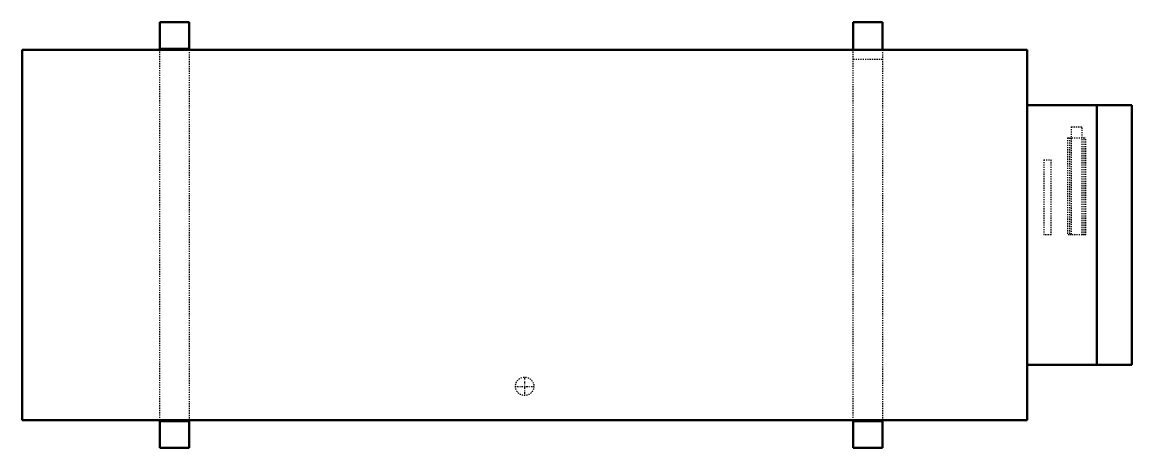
# Model space of a CAD drawing. Header units: millimetres. Extents: x -480 to 480, y -184 to 184.
import ezdxf

# ---------------------------------------------------------------- set-up
doc = ezdxf.new("R2010")
doc.units = ezdxf.units.MM
doc.linetypes.add('Center', pattern=[1.5, 0.45, -0.5, 0.05, -0.5])
doc.linetypes.add('Dashed', pattern=[2, 1, -1])
for name, color, linetype, lineweight in [('AM_0', 7, 'Continuous', 50), ('AM_7', 7, 'Center', 25), ('AM_9', 6, 'Dashed', 25)]:
    doc.layers.add(name, color=color, linetype=linetype, lineweight=lineweight)

# ---------------------------------------------------------------- blocks, each defined once
blk = doc.blocks.new('1_4MXM36AVJU9_PART13_0_in_4MXM36AVJU9_4')
at = {"layer": 'AM_0'}
for p, q in [((-480.21875, 160.3375), (389.73125, 160.3375)), ((-480.21875, 160.3375), (-480.21875, -160.3375)), ((389.73125, -160.3375), (389.73125, 160.3375)), ((389.73125, -160.3375), (-480.21875, -160.3375))]:
    blk.add_line(p, q, dxfattribs=at)
blk = doc.blocks.new('2_4MXM36AVJU9_PART12_0_in_4MXM36AVJU9_4')
at = {"layer": 'AM_0'}
for p, q in [((389.73125, 112.23625), (480.21875, 112.23625)), ((450.05625, -112.23625), (450.05625, 112.23625)), ((480.21875, 112.23625), (480.21875, -112.23625)), ((480.21875, -112.23625), (389.73125, -112.23625))]:
    blk.add_line(p, q, dxfattribs=at)
blk = doc.blocks.new('3_4MXM36AVJU9_PART11_0_in_4MXM36AVJU9_4')
at = {"layer": 'AM_0'}
for p, q in [((-361.15625, 184.15), (-335.75625, 184.15)), ((-361.15625, 160.3375), (-361.15625, 184.15)), ((-335.75625, 184.15), (-335.75625, 160.3375)), ((-335.75625, 161.13125), (-361.15625, 161.13125)), ((-361.15625, -184.15), (-361.15625, -160.3375)), ((-361.15625, -161.13125), (-335.75625, -161.13125)), ((-335.75625, -160.3375), (-335.75625, -184.15)), ((-361.15625, -184.15), (-335.75625, -184.15))]:
    blk.add_line(p, q, dxfattribs=at)
at = {"layer": 'AM_9'}
for p, q in [((-361.15625, -160.3375), (-361.15625, 160.3375)), ((-335.75625, 160.3375), (-335.75625, -160.3375))]:
    blk.add_line(p, q, dxfattribs=at)
blk = doc.blocks.new('4_4MXM36AVJU9_PART10_0_in_4MXM36AVJU9_4')
at = {"layer": 'AM_0'}
for p, q in [((238.92, 160.34), (238.92, 184.15)), ((238.92, 184.15), (264.32, 184.15)), ((264.32, 184.15), (264.32, 160.34)), ((238.92, -184.15), (238.92, -160.34)), ((264.32, -161.13), (238.92, -161.13)), ((264.32, -160.34), (264.32, -184.15)), ((264.32, -184.15), (238.92, -184.15))]:
    blk.add_line(p, q, dxfattribs=at)
at = {"layer": 'AM_9'}
for p, q in [((238.92, -160.34), (238.92, 160.34)), ((264.32, 160.34), (264.32, -160.34)), ((264.32, 151.9), (238.92, 151.9))]:
    blk.add_line(p, q, dxfattribs=at)
blk = doc.blocks.new('5_4MXM36AVJU9_PART9_0_in_4MXM36AVJU9_4')
at = {"layer": 'AM_7'}
for p, q in [((-45.24375, -139.303125), (-45.24375, -122.634375)), ((-53.578125, -130.96875), (-36.909375, -130.96875))]:
    blk.add_line(p, q, dxfattribs=at)
at = {"layer": 'AM_9'}
blk.add_circle((-45.24375, -130.96875), 7.9375, dxfattribs=at)
blk = doc.blocks.new('6_4MXM36AVJU9_PART4_0_in_4MXM36AVJU9_4')
at = {"layer": 'AM_9'}
for p, q in [((404.01875, 65.0875), (410.36875, 65.0875)), ((404.01875, 65.0875), (404.01875, 0)), ((410.36875, 0), (410.36875, 65.0875)), ((410.36875, 0), (404.01875, 0))]:
    blk.add_line(p, q, dxfattribs=at)
blk = doc.blocks.new('7_4MXM36AVJU9_PART3_0_in_4MXM36AVJU9_4')
at = {"layer": 'AM_9'}
for p, q in [((424.65625, 84.1375), (426.24375, 84.1375)), ((424.65625, 84.1375), (424.65625, 0)), ((438.94375, 84.1375), (440.53125, 84.1375)), ((440.53125, 0), (440.53125, 84.1375)), ((426.24375, 0), (424.65625, 0)), ((440.53125, 0), (438.94375, 0))]:
    blk.add_line(p, q, dxfattribs=at)
blk = doc.blocks.new('8_4MXM36AVJU9_PART2_0_in_4MXM36AVJU9_4')
at = {"layer": 'AM_9'}
for p, q in [((426.24375, 84.1375), (438.94375, 84.1375)), ((426.24375, 84.1375), (426.24375, 0)), ((438.94375, 0), (438.94375, 84.1375)), ((427.83125, 0), (426.24375, 0)), ((438.94375, 0), (437.35625, 0))]:
    blk.add_line(p, q, dxfattribs=at)
blk = doc.blocks.new('9_4MXM36AVJU9_PART1_0_in_4MXM36AVJU9_4')
at = {"layer": 'AM_9'}
for p, q in [((427.83125, 93.6625), (437.35625, 93.6625)), ((427.83125, 93.6625), (427.83125, 0)), ((437.35625, 0), (437.35625, 93.6625)), ((437.35625, 0), (427.83125, 0))]:
    blk.add_line(p, q, dxfattribs=at)

msp = doc.modelspace()

# ---------------------------------------------------------------- block references
for name in ['3_4MXM36AVJU9_PART11_0_in_4MXM36AVJU9_4', '4_4MXM36AVJU9_PART10_0_in_4MXM36AVJU9_4', '1_4MXM36AVJU9_PART13_0_in_4MXM36AVJU9_4', '2_4MXM36AVJU9_PART12_0_in_4MXM36AVJU9_4', '9_4MXM36AVJU9_PART1_0_in_4MXM36AVJU9_4', '7_4MXM36AVJU9_PART3_0_in_4MXM36AVJU9_4', '8_4MXM36AVJU9_PART2_0_in_4MXM36AVJU9_4', '6_4MXM36AVJU9_PART4_0_in_4MXM36AVJU9_4', '5_4MXM36AVJU9_PART9_0_in_4MXM36AVJU9_4']:
    msp.add_blockref(name, (0, 0))

doc.saveas('drawing.dxf')
